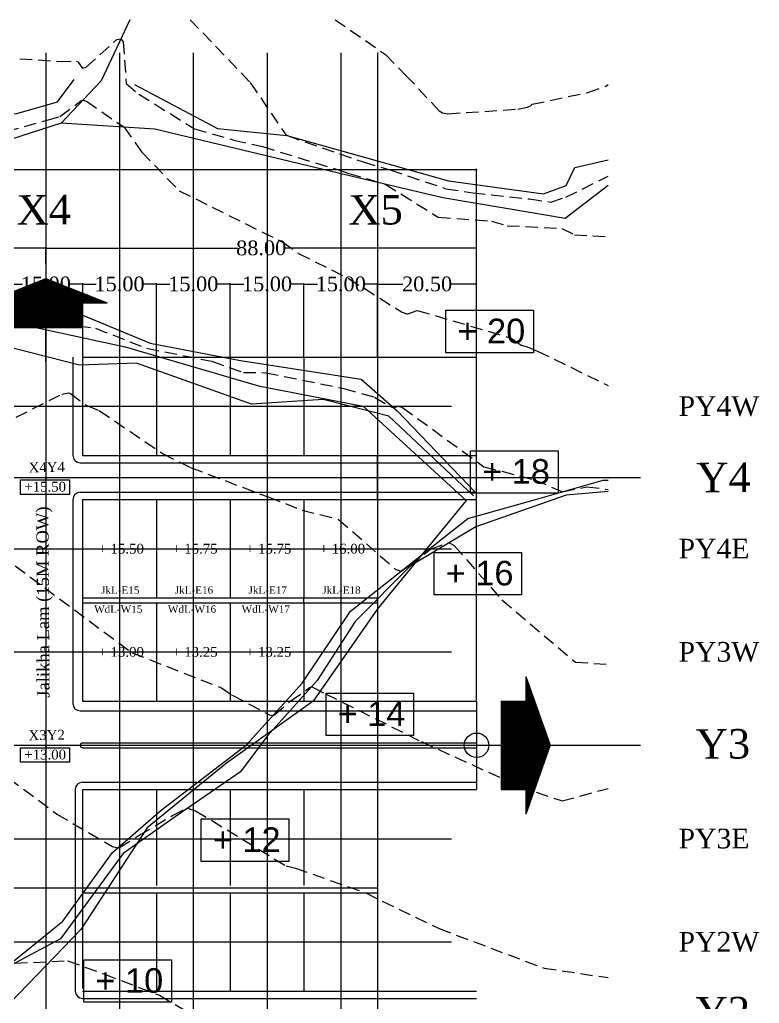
# Model space of a CAD drawing. Extents: x 15746 to 36625, y 87803 to 171760.
# Drawn here: x 16097.2 to 16247.7, y 88442 to 88642.1 of the extents above; entities that cross this region are included whole.
import ezdxf

# ---------------------------------------------------------------- set-up
doc = ezdxf.new("R2010")
doc.units = 0
doc.header["$LTSCALE"] = 5
doc.header["$MEASUREMENT"] = 0
doc.linetypes.add('DASHED', pattern=[0.75, 0.5, -0.25])
for name, color, linetype in [('BOUNDARY', 7, 'FENCELINE2'), ('CONTOUR', 254, 'Continuous'), ('Demarcation', 7, 'Continuous'), ('Phase1', 7, 'Continuous'), ('RELIEF', 255, 'Continuous'), ('STREAM & RIVER FRONT', 161, 'Continuous'), ('text', 7, 'Continuous')]:
    doc.layers.add(name, color=color, linetype=linetype)
doc.styles.get("Standard").update_dxf_attribs({"font": 'TIMES.TTF', "height": 3})
doc.linetypes.add('FENCELINE2', pattern='A,0.25,-0.1,[132,ltypeshp.shx,S=0.1,R=0,X=-0.1,Y=0],-0.1,1', length=1.45)
doc.dimstyles.get("Standard").update_dxf_attribs({"dimtxt": 0.2, "dimasz": 0.3, "dimexe": 0.18, "dimexo": 0.0625, "dimgap": 0.09, "dimtad": 0, "dimzin": 0, "dimdsep": 46, "dimtxsty": 'Standard', "dimblk": 'DOT', "dimcen": 0.09, "dimadec": 0, "dimazin": 0, "dimtfac": 1, "dimtofl": 0, "dimtmove": 2, "dimatfit": 2, "dimfxl": 1, "dimtolj": 1, "dimtzin": 0, "dimarcsym": 0})

# ---------------------------------------------------------------- blocks, each defined once
blk = doc.blocks.new('_Dot')
at = {"color": 0, "linetype": 'ByBlock', "lineweight": -2}
blk.add_line((-0.5, 0), (-1, 0), dxfattribs=at)
at = {"color": 0, "linetype": 'ByBlock', "const_width": 0.5}
blk.add_lwpolyline([(-0.25, 0, 1), (0.25, 0, 1)], format="xyb", close=True, dxfattribs=at)
blk = doc.blocks.new('*D65')
at = {"layer": 'Defpoints', "color": 0}
for p in [(16125.03, 88588.34), (16110.03, 88573.49), (16125.03, 88573.49)]:
    blk.add_point(p, dxfattribs=at)
at = {"layer": 'Demarcation', "color": 0, "lineweight": -2}
for p, q in [((16110.03, 88573.55), (16110.03, 88588.52)), ((16110.33, 88588.34), (16112.79, 88588.34)), ((16124.73, 88588.34), (16122.26, 88588.34)), ((16125.03, 88573.55), (16125.03, 88588.52))]:
    blk.add_line(p, q, dxfattribs=at)
at = {"layer": 'Demarcation', "color": 0, "lineweight": -2, "xscale": 0.3000000000000001, "yscale": 0.3000000000000001, "zscale": 0.3000000000000001, "rotation": 180}
blk.add_blockref('_Dot', (16110.03, 88588.34), dxfattribs=at)
at = {"layer": 'Demarcation', "color": 0, "lineweight": -2, "xscale": 0.3000000000000001, "yscale": 0.3000000000000001, "zscale": 0.3000000000000001}
blk.add_blockref('_Dot', (16125.03, 88588.34), dxfattribs=at)
at = {"layer": 'Demarcation', "color": 0, "insert": (16117.53, 88588.34), "char_height": 3, "attachment_point": 5}
blk.add_mtext('\\A1;15.00', dxfattribs=at)
blk = doc.blocks.new('*D66')
at = {"layer": 'Defpoints', "color": 0}
for p in [(16140.03, 88588.34), (16125.03, 88573.49), (16140.03, 88573.49)]:
    blk.add_point(p, dxfattribs=at)
at = {"layer": 'Demarcation', "color": 0, "lineweight": -2}
for p, q in [((16125.03, 88573.55), (16125.03, 88588.52)), ((16125.33, 88588.34), (16127.79, 88588.34)), ((16139.73, 88588.34), (16137.26, 88588.34)), ((16140.03, 88573.55), (16140.03, 88588.52))]:
    blk.add_line(p, q, dxfattribs=at)
at = {"layer": 'Demarcation', "color": 0, "lineweight": -2, "xscale": 0.3000000000000001, "yscale": 0.3000000000000001, "zscale": 0.3000000000000001, "rotation": 180}
blk.add_blockref('_Dot', (16125.03, 88588.34), dxfattribs=at)
at = {"layer": 'Demarcation', "color": 0, "lineweight": -2, "xscale": 0.3000000000000001, "yscale": 0.3000000000000001, "zscale": 0.3000000000000001}
blk.add_blockref('_Dot', (16140.03, 88588.34), dxfattribs=at)
at = {"layer": 'Demarcation', "color": 0, "insert": (16132.53, 88588.34), "char_height": 3, "attachment_point": 5}
blk.add_mtext('\\A1;15.00', dxfattribs=at)
blk = doc.blocks.new('*D67')
at = {"layer": 'Defpoints', "color": 0}
for p in [(16155.03, 88588.34), (16140.03, 88573.49), (16155.03, 88573.49)]:
    blk.add_point(p, dxfattribs=at)
at = {"layer": 'Demarcation', "color": 0, "lineweight": -2}
for p, q in [((16140.03, 88573.55), (16140.03, 88588.52)), ((16140.33, 88588.34), (16142.79, 88588.34)), ((16154.73, 88588.34), (16152.26, 88588.34)), ((16155.03, 88573.55), (16155.03, 88588.52))]:
    blk.add_line(p, q, dxfattribs=at)
at = {"layer": 'Demarcation', "color": 0, "lineweight": -2, "xscale": 0.3000000000000001, "yscale": 0.3000000000000001, "zscale": 0.3000000000000001, "rotation": 180}
blk.add_blockref('_Dot', (16140.03, 88588.34), dxfattribs=at)
at = {"layer": 'Demarcation', "color": 0, "lineweight": -2, "xscale": 0.3000000000000001, "yscale": 0.3000000000000001, "zscale": 0.3000000000000001}
blk.add_blockref('_Dot', (16155.03, 88588.34), dxfattribs=at)
at = {"layer": 'Demarcation', "color": 0, "insert": (16147.53, 88588.34), "char_height": 3, "attachment_point": 5}
blk.add_mtext('\\A1;15.00', dxfattribs=at)
blk = doc.blocks.new('*D72')
at = {"layer": 'Defpoints', "color": 0}
for p in [(16170.03, 88588.34), (16155.03, 88573.49), (16170.03, 88573.49)]:
    blk.add_point(p, dxfattribs=at)
at = {"layer": 'Demarcation', "color": 0, "lineweight": -2}
for p, q in [((16155.03, 88573.55), (16155.03, 88588.52)), ((16155.33, 88588.34), (16157.79, 88588.34)), ((16169.73, 88588.34), (16167.26, 88588.34)), ((16170.03, 88573.55), (16170.03, 88588.52))]:
    blk.add_line(p, q, dxfattribs=at)
at = {"layer": 'Demarcation', "color": 0, "lineweight": -2, "xscale": 0.3000000000000001, "yscale": 0.3000000000000001, "zscale": 0.3000000000000001, "rotation": 180}
blk.add_blockref('_Dot', (16155.03, 88588.34), dxfattribs=at)
at = {"layer": 'Demarcation', "color": 0, "lineweight": -2, "xscale": 0.3000000000000001, "yscale": 0.3000000000000001, "zscale": 0.3000000000000001}
blk.add_blockref('_Dot', (16170.03, 88588.34), dxfattribs=at)
at = {"layer": 'Demarcation', "color": 0, "insert": (16162.53, 88588.34), "char_height": 3, "attachment_point": 5}
blk.add_mtext('\\A1;15.00', dxfattribs=at)
blk = doc.blocks.new('*D73')
at = {"layer": 'Defpoints', "color": 0}
for p in [(16190.16, 88588.34), (16170.03, 88573.49), (16190.16, 88573.49)]:
    blk.add_point(p, dxfattribs=at)
at = {"layer": 'Demarcation', "color": 0, "lineweight": -2}
for p, q in [((16170.03, 88573.55), (16170.03, 88588.52)), ((16170.33, 88588.34), (16175.14, 88588.34)), ((16189.86, 88588.34), (16185.04, 88588.34)), ((16190.16, 88573.55), (16190.16, 88588.52))]:
    blk.add_line(p, q, dxfattribs=at)
at = {"layer": 'Demarcation', "color": 0, "lineweight": -2, "xscale": 0.3000000000000001, "yscale": 0.3000000000000001, "zscale": 0.3000000000000001}
for p, rotation in [((16170.03, 88588.34), 180.0000000002084), ((16190.16, 88588.34), 2.08440831604393e-10)]:
    blk.add_blockref('_Dot', p, dxfattribs=dict(at, rotation=rotation))
at = {"layer": 'Demarcation', "color": 0, "insert": (16180.09, 88588.34), "char_height": 3, "attachment_point": 5}
blk.add_mtext('\\A1;20.50', dxfattribs=at)
blk = doc.blocks.new('*D71')
at = {"layer": 'Defpoints', "color": 0}
for p in [(16190.16, 88611.6), (15801.76, 88595.68), (16190.16, 88595.68)]:
    blk.add_point(p, dxfattribs=at)
at = {"layer": 'Demarcation', "color": 0, "lineweight": -2}
for p, q in [((15801.76, 88595.74), (15801.76, 88611.78)), ((15802.06, 88611.6), (15989.95, 88611.6)), ((16189.86, 88611.6), (16001.97, 88611.6)), ((16190.16, 88595.74), (16190.16, 88611.78))]:
    blk.add_line(p, q, dxfattribs=at)
at = {"layer": 'Demarcation', "color": 0, "lineweight": -2, "xscale": 0.3000000000000001, "yscale": 0.3000000000000001, "zscale": 0.3000000000000001, "rotation": 180}
blk.add_blockref('_Dot', (15801.76, 88611.6), dxfattribs=at)
at = {"layer": 'Demarcation', "color": 0, "lineweight": -2, "xscale": 0.3000000000000001, "yscale": 0.3000000000000001, "zscale": 0.3000000000000001}
blk.add_blockref('_Dot', (16190.16, 88611.6), dxfattribs=at)
at = {"layer": 'Demarcation', "color": 0, "insert": (15995.96, 88611.6), "char_height": 3, "attachment_point": 5}
blk.add_mtext('\\A1;389.00', dxfattribs=at)
blk = doc.blocks.new('*D64')
at = {"layer": 'Defpoints', "color": 0}
for p in [(16110.03, 88588.34), (16095.03, 88573.49), (16110.03, 88573.49)]:
    blk.add_point(p, dxfattribs=at)
at = {"layer": 'Demarcation', "color": 0, "lineweight": -2}
for p, q in [((16095.03, 88573.55), (16095.03, 88588.52)), ((16095.33, 88588.34), (16097.79, 88588.34)), ((16109.73, 88588.34), (16107.26, 88588.34)), ((16110.03, 88573.55), (16110.03, 88588.52))]:
    blk.add_line(p, q, dxfattribs=at)
at = {"layer": 'Demarcation', "color": 0, "lineweight": -2, "xscale": 0.3000000000000001, "yscale": 0.3000000000000001, "zscale": 0.3000000000000001, "rotation": 180}
blk.add_blockref('_Dot', (16095.03, 88588.34), dxfattribs=at)
at = {"layer": 'Demarcation', "color": 0, "lineweight": -2, "xscale": 0.3000000000000001, "yscale": 0.3000000000000001, "zscale": 0.3000000000000001}
blk.add_blockref('_Dot', (16110.03, 88588.34), dxfattribs=at)
at = {"layer": 'Demarcation', "color": 0, "insert": (16102.53, 88588.34), "char_height": 3, "attachment_point": 5}
blk.add_mtext('\\A1;15.00', dxfattribs=at)

msp = doc.modelspace()

# ---------------------------------------------------------------- hatches: boundary and pattern name
at = {"layer": 'Phase1'}
h = msp.add_hatch(dxfattribs=at)
h.set_pattern_fill('ANSI31', color=254, angle=-39.67767, style=0)
h.set_pattern_definition([(5.32233263, (-54254.09549, 31629.46651), (-0.0115948365, 0.12446107732), [])])
h.paths.add_polyline_path([(15885.026, 88583.49), (15885.026, 88578.49), (15870.026, 88578.49), (15870.026, 88583.49), (15865.026, 88583.49), (15877.526, 88588.49), (15890.026, 88583.49)])
h.paths.add_polyline_path([(15945.026, 88578.49), (15960.026, 88578.49), (15960.026, 88583.49), (15965.026, 88583.49), (15952.526, 88588.49), (15940.026, 88583.49), (15945.026, 88583.49)])
h.paths.add_polyline_path([(16027.526, 88588.49), (16040.026, 88583.49), (16035.026, 88583.49), (16035.026, 88578.49), (16020.026, 88578.49), (16020.026, 88583.49), (16015.026, 88583.49)])
h.paths.add_polyline_path([(16102.526, 88589.489), (16115.026, 88584.489), (16110.026, 88584.489), (16110.026, 88579.489), (16095.026, 88579.489), (16095.026, 88584.489), (16090.026, 88584.489)])
h = msp.add_hatch(dxfattribs=at)
h.set_pattern_fill('ANSI31', color=254, angle=-39.67767, style=0)
h.set_pattern_definition([(5.32233263, (-54254.09549, 31629.46651), (-0.0115948365, 0.12446107732), [])])
h.paths.add_polyline_path([(16200.157, 88508.49), (16205.157, 88494.49), (16200.157, 88480.49), (16200.157, 88485.49), (16195.157, 88485.49), (16195.157, 88503.49), (16200.157, 88503.49)])

# ---------------------------------------------------------------- linework, layer by layer
for p, q in [((16102.526, 88635.394), (16102.526, 88304.99)), ((16170.026, 88635.394), (16170.026, 88304.99)), ((15801.882, 88548.99), (16223.476, 88548.99)), ((15801.757, 88494.49), (16223.476, 88494.49))]:
    msp.add_line(p, q)
at = {"color": 254}
for p, q in [((16117.526, 88635.394), (16117.526, 88309.99)), ((16132.526, 88635.394), (16132.526, 88309.99)), ((16147.526, 88635.394), (16147.526, 88309.99)), ((16162.526, 88635.394), (16162.526, 88309.99)), ((15825.026, 88563.49), (16185.026, 88563.49)), ((15825.026, 88534.49), (16185.026, 88534.49)), ((15825.026, 88513.49), (16185.026, 88513.49)), ((15825.026, 88475.49), (16185.026, 88475.49)), ((15825.026, 88454.49), (16185.026, 88454.49))]:
    msp.add_line(p, q, dxfattribs=at)
at = {"color": 7}
for points in [[(16097.401, 88548.498), (16107.329, 88548.498), (16107.329, 88545.546), (16097.401, 88545.546)], [(16097.401, 88493.998), (16107.329, 88493.998), (16107.329, 88491.046), (16097.401, 88491.046)]]:
    msp.add_lwpolyline(points, close=True, dxfattribs=at)
at = {"layer": 'BOUNDARY'}
msp.add_lwpolyline([(15934.237, 88579.333), (15962.127, 88576.398), (15997.203, 88575.355), (16028.628, 88573.975), (16061.367, 88578.239), (16094.885, 88580.733), (16118.686, 88575.578), (16145.814, 88567.662), (16167.068, 88563.498), (16188.038, 88544.291), (16170.026, 88522.236), (16156.932, 88503.49), (16139.276, 88490.829), (16123.128, 88477.675), (16109.62, 88457.034), (16095.306, 88442.102), (16070.913, 88440.469)], dxfattribs=at)
at = {"layer": 'CONTOUR', "color": 253, "linetype": 'DASHED'}
for points in [[(16131.886, 88642.138), (16144.133, 88629.335), (16151.391, 88618.615), (16151.552, 88618.579), (16151.665, 88618.544), (16167.056, 88613.182), (16172.567, 88611.554), (16183.927, 88607.75), (16189.407, 88606.905), (16200.934, 88605.674), (16205.284, 88605.014), (16208.298, 88606.013), (16216.918, 88610.3)], [(16161.37, 88642.138), (16171.657, 88635.039), (16175.782, 88630.803), (16182.562, 88623.604), (16183.215, 88623.17), (16184.33, 88622.987), (16198.533, 88623.927), (16200.546, 88624.357), (16201.125, 88624.591), (16201.475, 88624.922), (16212.764, 88627.308), (16216.475, 88628.598), (16216.918, 88628.951)], [(16086.004, 88634.937), (16105.157, 88633.652), (16108.751, 88633.667), (16109.029, 88633.599), (16109.123, 88633.519), (16109.918, 88632.327), (16110.03, 88632.261), (16110.769, 88632.456), (16116.996, 88638.109), (16117.804, 88638.213), (16118.261, 88637.606), (16118.89, 88629.153), (16121.461, 88626.976), (16132.771, 88619.957), (16140.803, 88617.618), (16146.622, 88616.301), (16162.269, 88611.509), (16164.153, 88610.852), (16171.594, 88608.653), (16182.373, 88601.943), (16193.186, 88601.147), (16196.396, 88600.214), (16207.478, 88599.656), (16210.061, 88598.37), (16216.918, 88597.986)], [(16090.949, 88618.389), (16102.8, 88621.681), (16105.407, 88622.414), (16109.682, 88625.631), (16110.094, 88625.768), (16110.819, 88625.557), (16118.452, 88620.247), (16122.008, 88615.228), (16129.674, 88607.331), (16150.723, 88596.863), (16153.95, 88594.561), (16164.117, 88589.484), (16175.012, 88582.597), (16175.981, 88582.265), (16176.145, 88582.283), (16178.102, 88582.97), (16197.206, 88577.354), (16199.199, 88575.905), (16200.434, 88575.583), (16202.571, 88574.677), (16216.918, 88567.714)], [(16095.807, 88580.31), (16101.02, 88580.411), (16109.137, 88579.819), (16112.645, 88579.351), (16123.058, 88575.273), (16136.302, 88572.648), (16142.725, 88570.324), (16147.369, 88570.31), (16163.154, 88567.087), (16169.412, 88565.318), (16172.931, 88563.273), (16173.239, 88563.176), (16173.312, 88563.185), (16174.183, 88563.49), (16175.093, 88563.223), (16191.654, 88551.183), (16201.915, 88548.504), (16207.625, 88546.085), (16212.584, 88547.103), (16216.918, 88546.544)], [(16089.807, 88557.84), (16105.793, 88565.955), (16107.211, 88566.216), (16107.524, 88566.1), (16110.854, 88563.62), (16113.395, 88562.624), (16126.271, 88553.852), (16131.987, 88550.984), (16147.794, 88545.02), (16154.658, 88542.362), (16162.098, 88540.458), (16173.612, 88530.352), (16174.789, 88529.909), (16174.942, 88529.957), (16176.481, 88531.17), (16180.804, 88534.394), (16184.298, 88535.704), (16184.6, 88535.718), (16185.623, 88535.11), (16195.324, 88524.062), (16210.262, 88511.404), (16216.918, 88510.982)], [(16096.305, 88531.034), (16120.102, 88513.301), (16138.269, 88506.184), (16140.463, 88504.69), (16148.055, 88500.659), (16148.739, 88500.537), (16149.055, 88500.671), (16152.266, 88503.443), (16156.196, 88506.232), (16156.561, 88506.359), (16156.795, 88506.314), (16159.43, 88504.973), (16178.925, 88495.237), (16198.749, 88486.19), (16207.538, 88483.173), (16216.918, 88485.729)], [(16082.97, 88496.744), (16104.763, 88480.505), (16116.097, 88473.865), (16117.119, 88473.604), (16117.486, 88473.704), (16121.537, 88476.172), (16128.322, 88480.212), (16131.107, 88481.62), (16131.351, 88481.671), (16133.006, 88481.187), (16151.409, 88469.949), (16153.291, 88469.51), (16167.599, 88464.44), (16182.524, 88457.206), (16203.873, 88449.142), (16216.918, 88447.209)], [(16043.677, 88439.336), (16054.239, 88446.571), (16061.615, 88448.169), (16072.823, 88446.498), (16073.722, 88446.602), (16073.816, 88446.666), (16074.743, 88447.751), (16076.663, 88448.081), (16089.228, 88448.808), (16093.699, 88448.858), (16096.287, 88450.158), (16106.956, 88450.637), (16114.345, 88447.958), (16125.627, 88443.631), (16144.128, 88432.76)]]:
    msp.add_lwpolyline(points, dxfattribs=at)
at = {"layer": 'CONTOUR', "color": 7}
for points in [[(16183.908, 88582.997), (16201.719, 88582.997), (16201.719, 88574.366), (16183.908, 88574.366)], [(16188.933, 88554.423), (16206.744, 88554.423), (16206.744, 88545.792), (16188.933, 88545.792)], [(16181.513, 88533.726), (16199.324, 88533.726), (16199.324, 88525.095), (16181.513, 88525.095)], [(16159.532, 88505.122), (16177.343, 88505.122), (16177.343, 88496.491), (16159.532, 88496.491)], [(16134.146, 88479.498), (16151.957, 88479.498), (16151.957, 88470.867), (16134.146, 88470.867)], [(16110.269, 88450.826), (16128.08, 88450.826), (16128.08, 88442.195), (16110.269, 88442.195)]]:
    msp.add_lwpolyline(points, close=True, dxfattribs=at)
at = {"layer": 'Demarcation'}
for p, q in [((16102.226, 88595.677), (16069.938, 88595.677)), ((16102.526, 88592.477), (16102.526, 88595.857)), ((16102.826, 88595.677), (16141.586, 88595.677)), ((16189.857, 88595.677), (16151.097, 88595.677)), ((16190.157, 88503.49), (16190.157, 88595.857)), ((16102.526, 88572.553), (16102.526, 88583.233))]:
    msp.add_line(p, q, dxfattribs=at)
at = {"layer": 'Phase1', "color": 254}
for p, q in [((16090.026, 88584.489), (16102.526, 88589.489)), ((16102.526, 88589.489), (16115.026, 88584.489)), ((16110.026, 88584.489), (16110.026, 88579.489)), ((16095.026, 88579.489), (16110.026, 88579.489)), ((16155.026, 88573.49), (16190.157, 88573.49)), ((16170.026, 88573.49), (16170.026, 88553.49)), ((16170.026, 88553.49), (16190.157, 88553.49)), ((16170.026, 88551.99), (16190.157, 88551.99)), ((16170.026, 88545.99), (16190.157, 88545.99)), ((16170.026, 88544.49), (16190.157, 88544.49)), ((16155.026, 88523.49), (16170.026, 88523.49)), ((16170.026, 88523.49), (16170.026, 88524.49)), ((16170.026, 88523.49), (16170.026, 88503.49)), ((16200.157, 88508.49), (16205.157, 88494.49)), ((16200.157, 88508.49), (16200.157, 88503.49)), ((16195.157, 88503.49), (16200.157, 88503.49)), ((16195.157, 88503.49), (16195.157, 88485.49)), ((16205.157, 88494.49), (16200.157, 88480.49)), ((16125.026, 88485.49), (16125.026, 88465.99)), ((16140.026, 88485.49), (16140.026, 88465.99)), ((16155.026, 88485.49), (16155.026, 88465.99)), ((16170.026, 88485.49), (16170.026, 88444.49)), ((16195.157, 88485.49), (16200.157, 88485.49)), ((16200.157, 88485.49), (16200.157, 88480.49)), ((16108.526, 88465.49), (16108.526, 88444.49)), ((16110.026, 88465.49), (16170.026, 88465.49)), ((16110.026, 88465.49), (16110.026, 88444.99)), ((16110.026, 88464.458), (16170.026, 88464.458)), ((16125.026, 88464.458), (16125.026, 88444.49)), ((16140.026, 88464.458), (16140.026, 88444.49)), ((16155.026, 88464.458), (16155.026, 88444.49)), ((16110.026, 88444.49), (16190.157, 88444.49)), ((16110.026, 88442.99), (16190.157, 88442.99))]:
    msp.add_line(p, q, dxfattribs=at)
at = {"layer": 'Phase1', "color": 5}
msp.add_line((16110.026, 88584.489), (16115.026, 88584.489), dxfattribs=at)
at = {"layer": 'Phase1'}
for p, q in [((16108.026, 88573.49), (16108.026, 88553.49)), ((16110.026, 88573.49), (16110.026, 88553.49)), ((16110.026, 88573.49), (16155.026, 88573.49)), ((16125.026, 88573.49), (16125.026, 88553.49)), ((16140.026, 88573.49), (16140.026, 88553.49)), ((16155.026, 88573.49), (16155.026, 88553.49)), ((16110.026, 88553.49), (16125.026, 88553.49)), ((16125.026, 88553.49), (16170.026, 88553.49)), ((16170.026, 88544.49), (16170.026, 88553.49)), ((16109.526, 88551.99), (16125.026, 88551.99)), ((16125.026, 88551.99), (16170.026, 88551.99)), ((16109.526, 88545.99), (16170.026, 88545.99)), ((16108.026, 88544.49), (16108.026, 88502.99)), ((16110.026, 88544.49), (16110.026, 88503.49)), ((16110.026, 88544.49), (16170.026, 88544.49)), ((16125.026, 88544.49), (16125.026, 88524.49)), ((16140.026, 88544.49), (16140.026, 88524.49)), ((16155.026, 88544.49), (16155.026, 88524.49)), ((16170.026, 88544.49), (16170.026, 88524.49)), ((16110.026, 88524.49), (16155.026, 88524.49)), ((16110.026, 88523.49), (16155.026, 88523.49)), ((16125.026, 88523.49), (16125.026, 88503.49)), ((16140.026, 88523.49), (16140.026, 88503.49)), ((16155.026, 88524.49), (16170.026, 88524.49)), ((16155.026, 88523.49), (16155.026, 88524.49)), ((16155.026, 88523.49), (16155.026, 88503.49)), ((16110.026, 88503.49), (16140.026, 88503.49)), ((16140.026, 88503.49), (16190.157, 88503.49)), ((16190.157, 88503.49), (16190.157, 88485.49)), ((16109.526, 88501.49), (16190.157, 88501.49)), ((16110.026, 88494.99), (16190.157, 88494.99)), ((16110.026, 88493.99), (16190.157, 88493.99)), ((16108.526, 88485.49), (16108.526, 88465.49)), ((16110.026, 88486.99), (16190.157, 88486.99)), ((16110.026, 88485.49), (16110.026, 88465.49)), ((16110.026, 88485.49), (16190.157, 88485.49)), ((16095.026, 88465.49), (16110.026, 88465.49))]:
    msp.add_line(p, q, dxfattribs=at)
msp.add_circle((16190.157, 88494.49), 2.5, dxfattribs=at)
for centre, radius, start, end in [((16109.526, 88553.49), 1.5, 180, 270), ((16109.526, 88544.49), 1.5, 90, 180), ((16109.526, 88502.99), 1.5, 180, 270), ((16110.026, 88494.49), 0.5, 90, 270), ((16110.026, 88485.49), 1.5, 90, 180)]:
    msp.add_arc(centre, radius, start, end, dxfattribs=at)
at = {"layer": 'Phase1', "color": 254}
msp.add_arc((16110.026, 88444.49), 1.5, 180, 270, dxfattribs=at)
at = {"layer": 'Phase1'}
for p in [(16102.526, 88548.99), (16102.526, 88548.797), (16102.526, 88494.49), (16102.526, 88494.297)]:
    msp.add_point(p, dxfattribs=at)
at = {"layer": 'RELIEF'}
for p, q in [((16166.689, 88568.966), (16173.987, 88562.516)), ((16172.29, 88561.462), (16189.557, 88545.225)), ((16173.987, 88562.516), (16190.02, 88545.831))]:
    msp.add_line(p, q, dxfattribs=at)
for points in [[(15956.764, 88603.311), (15976.124, 88604.412), (15989.304, 88605.141), (16006.888, 88607.793), (16022.907, 88621.298), (16039.599, 88621.571), (16056.29, 88621.844), (16072.981, 88622.117), (16084.755, 88622.748), (16096.621, 88623.07), (16104.936, 88625.422), (16108.291, 88629.976)], [(16120.552, 88628.977), (16137.426, 88620.014), (16151.588, 88618.596), (16168.031, 88613.965), (16184.474, 88609.334), (16203.784, 88606.71), (16208.347, 88608.384), (16210.135, 88612.072), (16216.918, 88613.597)], [(15943.256, 88579.344), (15961.415, 88578.906), (15976.612, 88578.865), (15997.829, 88579.039), (16019.461, 88577.911), (16039.329, 88579.018), (16054.516, 88580.398), (16076.959, 88582.499), (16097.694, 88583.85), (16109.069, 88582.398), (16123.785, 88576.308), (16142.102, 88572.789), (16166.689, 88568.966)], [(16172.29, 88561.462), (16158.958, 88564.859), (16144.347, 88563.906), (16120.952, 88572.277), (16109.349, 88571.804), (16093.442, 88575.878), (16080.911, 88576.501), (16059.964, 88575.17), (16044.64, 88573.64), (16020.311, 88572.71)], [(15944.951, 88441.858), (15960.3, 88439.217), (15975.157, 88434.934), (15992.945, 88431.704), (16010.908, 88426.922), (16023.64, 88423.232), (16040.639, 88416.962), (16062.828, 88412.337), (16070.98, 88427.511), (16071.132, 88443.404), (16075.308, 88448.559), (16095.935, 88450.55), (16106.007, 88458.681), (16116.082, 88472.709), (16125.991, 88481.265), (16143.377, 88494.595), (16154.706, 88507.15), (16164.498, 88521.803), (16176.435, 88531.205), (16188.373, 88540.608), (16202.133, 88544.523), (16215.893, 88548.439), (16216.918, 88548.435)], [(16216.918, 88546.115), (16208.354, 88545.397), (16189.977, 88538.916), (16176.69, 88531.016), (16165.438, 88519.71), (16157.761, 88507.7), (16147.577, 88496.323), (16142.148, 88489.122), (16128.874, 88479.963), (16118.291, 88472.462), (16105.517, 88455.086), (16093.337, 88448.584), (16080.805, 88446.622), (16072.855, 88445.056), (16072.845, 88432.26), (16071.436, 88420.78), (16065.789, 88411.048)]]:
    msp.add_lwpolyline(points, dxfattribs=at)
at = {"layer": 'STREAM & RIVER FRONT'}
for p, q in [((16119.644, 88642.138), (16113.81, 88629.692)), ((16113.81, 88629.692), (16105.622, 88621.048))]:
    msp.add_line(p, q, dxfattribs=at)
msp.add_lwpolyline([(16216.918, 88608.407), (16208.209, 88601.711), (16195.741, 88603.787), (16183.274, 88605.863), (16163.748, 88610.528), (16144.222, 88615.193), (16124.696, 88619.859), (16105.622, 88621.048), (16086.86, 88615.015), (16068.099, 88608.982), (16049.657, 88605.525), (16031.215, 88602.067), (16012.773, 88598.61), (15994.331, 88595.152), (15981.178, 88593.566), (15968.025, 88591.98), (15950.087, 88589.219), (15935.956, 88583.539)], dxfattribs=at)

# ---------------------------------------------------------------- block references
at = {"layer": 'Demarcation', "yscale": 0.3000000000000001, "zscale": 0.3000000000000001}
for p, xscale, rotation in [((16102.526, 88595.677), 0.3, 1.561016237662294e-11), ((16102.526, 88595.677), 0.3000000000000001, 180.0000000000099), ((16190.157, 88595.677), 0.3000000000000001, 9.891525059351538e-12)]:
    msp.add_blockref('_Dot', p, dxfattribs=dict(at, xscale=xscale, rotation=rotation))

# ---------------------------------------------------------------- texts
at = {"color": 7, "char_height": 2, "width": 9.1695, "attachment_point": 1}
for s, insert in [('+15.50', (16098.147, 88548.108)), ('+ 15.50', (16113.231, 88535.497)), ('+ 15.75', (16128.231, 88535.497)), ('+ 15.75', (16143.231, 88535.497)), ('+ 16.00', (16158.231, 88535.497)), ('+ 13.00', (16113.231, 88514.497)), ('+ 13.25', (16128.231, 88514.497)), ('+ 13.25', (16143.231, 88514.497)), ('+13.00', (16098.147, 88493.608))]:
    msp.add_mtext(s, dxfattribs=dict(at, insert=insert))
at = {"layer": 'CONTOUR', "color": 7, "char_height": 5, "width": 14.7847, "attachment_point": 1}
for s, insert in [('{\\fArial|b0|i0|c0|p32;+ 20}', (16186.266, 88581.296)), ('{\\fArial|b0|i0|c0|p32;+ 18}', (16191.291, 88552.721)), ('{\\fArial|b0|i0|c0|p32;+ 16}', (16183.871, 88532.024)), ('{\\fArial|b0|i0|c0|p32;+ 14}', (16161.89, 88503.42)), ('{\\fArial|b0|i0|c0|p32;+ 12}', (16136.504, 88477.796)), ('{\\fArial|b0|i0|c0|p32;+ 10}', (16112.627, 88449.125))]:
    msp.add_mtext(s, dxfattribs=dict(at, insert=insert))
at = {"layer": 'Demarcation', "char_height": 6, "width": 11.9196, "attachment_point": 1, "rotation": 0.32233}
for s, insert in [('X4', (16096.548, 88606.418)), ('X5', (16164.048, 88606.418)), ('Y4', (16234.827, 88551.96)), ('Y3', (16234.715, 88497.751)), ('Y2', (16234.715, 88443.251))]:
    msp.add_mtext(s, dxfattribs=dict(at, insert=insert))
at = {"layer": 'Demarcation', "insert": (16146.342, 88595.677), "char_height": 3, "attachment_point": 5, "rotation": 0.32233}
msp.add_mtext('88.00', dxfattribs=at)
at = {"layer": 'Demarcation', "char_height": 4, "width": 16.3076, "attachment_point": 1}
for s, insert in [('PY4W', (16231.237, 88565.515)), ('PY4E', (16231.237, 88536.515)), ('PY3W', (16231.237, 88515.515)), ('PY3E', (16231.237, 88477.515)), ('PY2W', (16231.237, 88456.515))]:
    msp.add_mtext(s, dxfattribs=dict(at, insert=insert))
at = {"layer": 'text', "attachment_point": 1}
for s, insert, char_height, width, rotation in [('X4Y4', (16098.998, 88551.997), 2, 7.5657, 1.32233), ('Jalikha Lam (15M ROW)', (16100.784, 88504.175), 2.5, 38.89147, 90.32233), ('X3Y2', (16098.998, 88497.497), 2, 7.5657, 1.32233)]:
    msp.add_mtext(s, dxfattribs=dict(at, insert=insert, char_height=char_height, width=width, rotation=rotation))
at = {"layer": 'text', "char_height": 1.5, "attachment_point": 1, "line_spacing_factor": 1.5}
for s, insert, width in [('JkL-E15', (16113.773, 88526.833), 8.0699), ('JkL-E16', (16128.773, 88526.833), 8.0699), ('JkL-E17', (16143.773, 88526.833), 8.0699), ('JkL-E18', (16158.773, 88526.833), 8.0699), ('WdL-W15', (16112.361, 88522.944), 9.8102), ('WdL-W16', (16127.361, 88522.944), 9.8102), ('WdL-W17', (16142.361, 88522.944), 9.8102)]:
    msp.add_mtext(s, dxfattribs=dict(at, insert=insert, width=width))

# ---------------------------------------------------------------- dimensions: what is measured, and where the dimension line sits
at = {"layer": 'Demarcation'}
dim = msp.add_aligned_dim(p1=(15801.757, 88595.677), p2=(16190.157, 88595.677), distance=15.922, text='389.00', dimstyle='Standard', dxfattribs=at)
dim.commit()
dim.dimension.update_dxf_attribs({"geometry": '*D71', "text_midpoint": (15995.957, 88611.6)})
for base, p1, p2, picture, middle in [((16110.026, 88588.345), (16095.026, 88573.49), (16110.026, 88573.49), '*D64', (16102.526, 88588.345)), ((16125.026, 88588.345), (16110.026, 88573.49), (16125.026, 88573.49), '*D65', (16117.526, 88588.345)), ((16140.026, 88588.345), (16125.026, 88573.49), (16140.026, 88573.49), '*D66', (16132.526, 88588.345)), ((16155.026, 88588.345), (16140.026, 88573.49), (16155.026, 88573.49), '*D67', (16147.526, 88588.345))]:
    dim = msp.add_linear_dim(base=base, p1=p1, p2=p2, angle=180, dimstyle='Standard', dxfattribs=at)
    dim.commit()
    dim.dimension.update_dxf_attribs({"geometry": picture, "text_midpoint": middle})
dim = msp.add_aligned_dim(p1=(16155.026, 88573.49), p2=(16170.026, 88573.49), distance=14.855, dimstyle='Standard', dxfattribs=at)
dim.commit()
dim.dimension.update_dxf_attribs({"geometry": '*D72', "text_midpoint": (16162.526, 88588.345)})
dim = msp.add_linear_dim(base=(16190.157, 88588.345), p1=(16170.026, 88573.49), p2=(16190.157, 88573.49), angle=180, text='20.50', dimstyle='Standard', dxfattribs=at)
dim.commit()
dim.dimension.update_dxf_attribs({"geometry": '*D73', "text_midpoint": (16180.092, 88588.345)})

doc.saveas('drawing.dxf')
